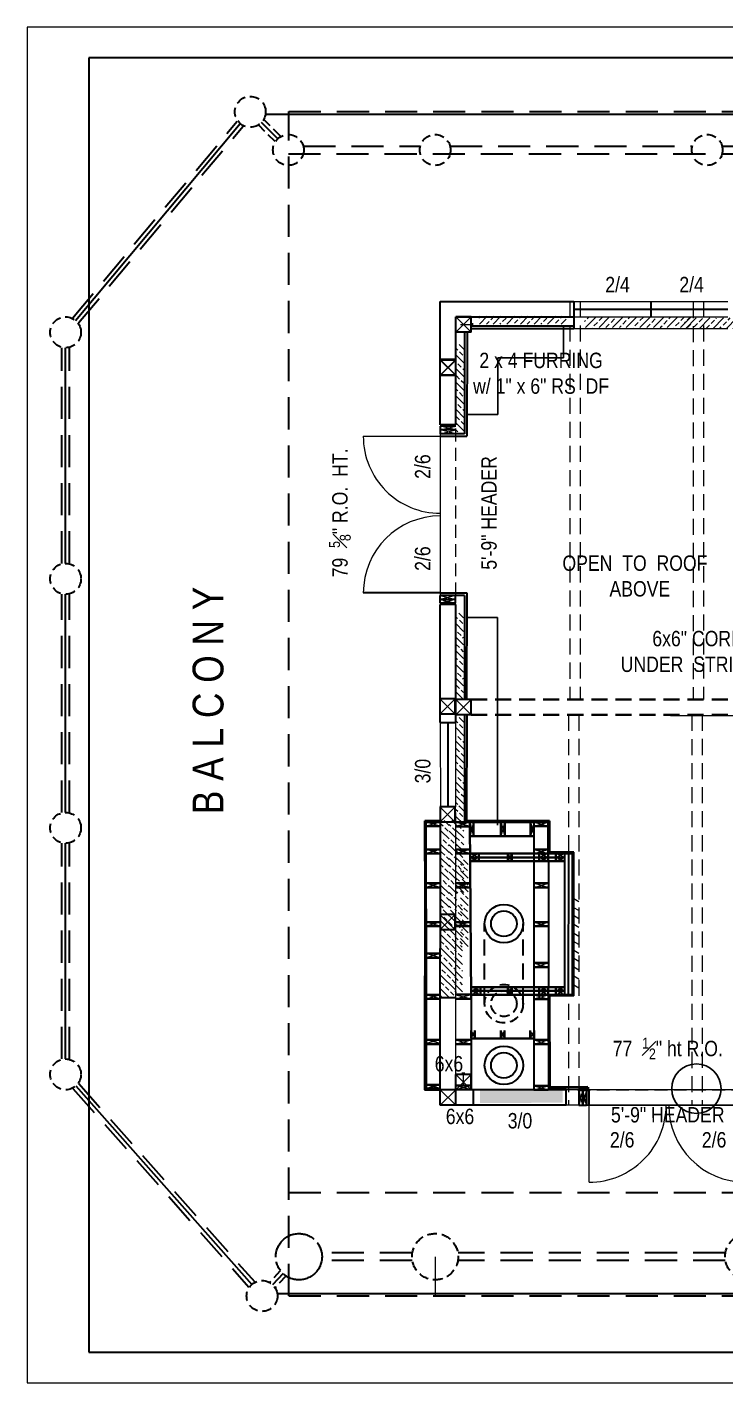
# Model space of a CAD drawing. Header units: inches. Extents: x 0 to 15350, y -6 to 2753.
# Drawn here: x 7123 to 7395, y 1246 to 1774 of the extents above; entities that cross this region are included whole.
import ezdxf

# ---------------------------------------------------------------- set-up
doc = ezdxf.new("R2010")
doc.units = ezdxf.units.IN
doc.header["$MEASUREMENT"] = 0
doc.linetypes.add('CENTER', pattern=[2, 1.25, -0.25, 0.25, -0.25])
doc.linetypes.add('HIDDEN', pattern=[0.375, 0.25, -0.125])
for name, color, linetype, lineweight in [('BUILT-INS', 36, 'Continuous', 25), ('DOORS', 7, 'Continuous', 60), ('EXISTING CEILING BEAMS', 255, 'HIDDEN', 20), ('MASONRY', 14, 'Continuous', 30), ('NEW  ROUIGH SAWN  BEAMS', 3, 'HIDDEN', 40), ('NEW FRAMING', 6, 'Continuous', 30), ('NEW FRAMMING', 6, 'Continuous', 30), ('ROOF', 7, 'HIDDEN', 30), ('STAMPED  CONC  FL', 1, 'Continuous', 20), ('WALL FRAMING', 9, 'CENTER', 30), ('WALLS', 7, 'Continuous', 30), ('WINDOWS', 5, 'Continuous', 30)]:
    doc.layers.add(name, color=color, linetype=linetype, lineweight=lineweight)
for name, color, linetype in [('TEXT', 7, 'Continuous'), ('TEXT80', 9, 'Continuous'), ('TITLE BLOCK', 7, 'Continuous')]:
    doc.layers.add(name, color=color, linetype=linetype)
doc.styles.add('ARCHENT', font='technical.ttf', dxfattribs={"height": 6})

msp = doc.modelspace()

# ---------------------------------------------------------------- hatches: boundary and pattern name
at = {"layer": 'NEW FRAMING', "linetype": 'Continuous', "lineweight": 9, "ltscale": 25}
h = msp.add_hatch(dxfattribs=at)
h.set_pattern_fill('ANSI33', color=256, scale=15, style=0)
h.set_pattern_definition([(45, (2360.5694, 394.9716), (-2.6516504, 2.6516504), []), (45, (2363.221, 394.9716), (-2.6516504, 2.6516504), [1.875, -0.9375])])
h.paths.add_polyline_path([(7298.59, 1661.13), (7298.59, 1658.13), (7332.59, 1658.13), (7332.59, 1661.13)])
h = msp.add_hatch(dxfattribs=at)
h.set_pattern_fill('ANSI33', color=256, scale=15, style=0)
h.set_pattern_definition([(45, (2404.787, 396.599), (-2.6516504, 2.6516504), []), (45, (2407.4385, 396.599), (-2.6516504, 2.6516504), [1.875, -0.9375])])
h.paths.add_polyline_path([(7381.8, 1659.76), (7339.8, 1659.76), (7339.8, 1656.76), (7381.8, 1656.76)])
h.paths.add_polyline_path([(7381.8, 1660.91), (7339.8, 1660.91), (7339.8, 1659.76), (7381.8, 1659.76)])
h = msp.add_hatch(dxfattribs=at)
h.set_pattern_fill('ANSI33', color=256, scale=15, style=0)
h.set_pattern_definition([(45, (2443.792, 396.166), (-2.6516504, 2.6516504), []), (45, (2446.4437, 396.166), (-2.6516504, 2.6516504), [1.875, -0.9375])])
h.paths.add_polyline_path([(7420.81, 1660.48), (7378.81, 1660.48), (7378.81, 1659.32), (7420.81, 1659.32)])
h.paths.add_polyline_path([(7401.34, 1656.32), (7401.34, 1659.32), (7378.81, 1659.32), (7378.81, 1656.32)])
h = msp.add_hatch(dxfattribs=at)
h.set_pattern_fill('ANSI33', color=256, scale=15, angle=90, style=0)
h.set_pattern_definition([(135, (8555.9147, -3321.868), (-2.6516504, -2.6516504), []), (135, (8555.9147, -3319.216), (-2.6516504, -2.6516504), [1.875, -0.9375])])
h.paths.add_polyline_path([(7289.76, 1616.15), (7292.76, 1616.15), (7292.76, 1650.15), (7289.76, 1650.15)])
h = msp.add_hatch(dxfattribs=at)
h.set_pattern_fill('ANSI33', color=256, scale=15, angle=90, style=0)
h.set_pattern_definition([(135, (8555.8597, -3426.424), (-2.6516504, -2.6516504), []), (135, (8555.8597, -3423.7724), (-2.6516504, -2.6516504), [1.875, -0.9375])])
h.paths.add_polyline_path([(7289.7, 1511.88), (7292.7, 1511.88), (7292.7, 1545.59), (7289.7, 1545.59)])
h = msp.add_hatch(dxfattribs=at)
h.set_pattern_fill('ANSI33', color=256, scale=15, angle=90, style=0)
h.set_pattern_definition([(135, (8555.89, -3467.057), (-2.6516504, -2.6516504), []), (135, (8555.89, -3464.4054), (-2.6516504, -2.6516504), [1.875, -0.9375])])
h.paths.add_polyline_path([(7289.73, 1470.96), (7292.73, 1470.96), (7292.73, 1504.96), (7289.73, 1504.96)])
h = msp.add_hatch(dxfattribs=at)
h.set_pattern_fill('ANSI33', color=256, scale=15, angle=90, style=0)
h.set_pattern_definition([(135, (8555.8656, -3501.5705), (-2.6516504, -2.6516504), []), (135, (8555.8656, -3498.919), (-2.6516504, -2.6516504), [1.875, -0.9375])])
h.paths.add_polyline_path([(7289.71, 1436.45), (7292.71, 1436.45), (7292.71, 1470.45), (7289.71, 1470.45)])
h = msp.add_hatch(dxfattribs=at)
h.set_pattern_fill('ANSI33', color=256, scale=15, angle=90, style=0)
h.set_pattern_definition([(135, (8550.1603, -3507.2784), (-2.6516504, -2.6516504), []), (135, (8550.1603, -3504.6267), (-2.6516504, -2.6516504), [1.875, -0.9375])])
h.paths.add_polyline_path([(7284, 1430.74), (7287, 1430.74), (7287, 1464.74), (7284, 1464.74)])
h = msp.add_hatch(dxfattribs=at)
h.set_pattern_fill('ANSI33', color=256, scale=15, angle=90, style=0)
h.set_pattern_definition([(135, (8553.1603, -3507.2784), (-2.6516504, -2.6516504), []), (135, (8553.1603, -3504.6267), (-2.6516504, -2.6516504), [1.875, -0.9375])])
h.paths.add_polyline_path([(7287, 1430.74), (7290, 1430.74), (7290, 1464.74), (7287, 1464.74)])
h = msp.add_hatch(dxfattribs=at)
h.set_pattern_fill('ANSI33', color=256, scale=15, angle=90, style=0)
h.set_pattern_definition([(135, (8557.6513, -3522.5793), (-2.6516504, -2.6516504), []), (135, (8557.6513, -3519.9276), (-2.6516504, -2.6516504), [1.875, -0.9375])])
h.paths.add_polyline_path([(7291.49, 1415.44), (7294.49, 1415.44), (7294.49, 1449.44), (7291.49, 1449.44)])
h = msp.add_hatch(dxfattribs=at)
h.set_pattern_fill('ANSI33', color=256, scale=15, angle=90, style=0)
h.set_pattern_definition([(135, (8555.451, -3540.247), (-2.6516504, -2.6516504), []), (135, (8555.451, -3537.5954), (-2.6516504, -2.6516504), [1.875, -0.9375])])
h.paths.add_polyline_path([(7289.29, 1397.77), (7292.29, 1397.77), (7292.29, 1431.77), (7289.29, 1431.77)])
h = msp.add_hatch(dxfattribs=at)
h.set_pattern_fill('ANSI33', color=256, scale=15, angle=90, style=0)
h.set_pattern_definition([(135, (8549.7513, -3541.9985), (-2.6516504, -2.6516504), []), (135, (8549.7513, -3539.347), (-2.6516504, -2.6516504), [1.875, -0.9375])])
h.paths.add_polyline_path([(7286.59, 1396.02), (7289.59, 1396.02), (7289.59, 1430.02), (7286.59, 1430.02)])
h.paths.add_polyline_path([(7283.59, 1396.02), (7286.59, 1396.02), (7286.59, 1430.02), (7283.59, 1430.02)])
at = {"layer": 'WALLS', "linetype": 'Continuous', "lineweight": 20, "ltscale": 20}
h = msp.add_hatch(dxfattribs=at)
h.set_pattern_fill('ZIGZAG', color=6, scale=10, style=0)
h.set_pattern_definition([(360, (7025.4292, 589.9291), (1.25, 1.25), [1.25, -1.25]), (90, (7026.6792, 589.9291), (-1.25, 1.25), [1.25, -1.25])])
h.paths.add_polyline_path([(7299.09, 1359.83), (7299.09, 1354.83), (7319.12, 1354.82), (7319.12, 1359.83)])
h.paths.add_polyline_path([(7183.06, 1359.84), (7183.06, 1354.84), (7183.11, 1354.84), (7183.11, 1359.84)])
h = msp.add_hatch(dxfattribs=at)
h.set_pattern_fill('ZIGZAG', color=6, scale=10, style=0)
h.set_pattern_definition([(360, (7037.6514, 589.9556), (1.25, 1.25), [1.25, -1.25]), (90, (7038.9014, 589.9556), (-1.25, 1.25), [1.25, -1.25])])
h.paths.add_polyline_path([(7195.29, 1359.86), (7195.29, 1354.86), (7195.33, 1354.86), (7195.33, 1359.86)])
h.paths.add_polyline_path([(7315.44, 1359.86), (7315.44, 1354.85), (7331.34, 1354.85), (7331.34, 1359.86)])

# ---------------------------------------------------------------- linework, layer by layer
at = {"layer": 'BUILT-INS', "ltscale": 20}
for p, q in [((7331.59, 1656.91), (7331.59, 1644.91)), ((7331.59, 1644.91), (7306.08, 1644.91)), ((7306.08, 1644.91), (7306.08, 1622.95)), ((7306.08, 1622.95), (7294, 1622.95)), ((7293.88, 1543.85), (7305.85, 1543.9)), ((7305.83, 1543.9), (7305.83, 1462.91))]:
    msp.add_line(p, q, dxfattribs=at)
at = {"layer": 'DOORS', "color": 6, "lineweight": 9, "ltscale": 15}
for p, q in [((7253.59, 1614.41), (7283.59, 1614.41)), ((7341.59, 1323.91), (7341.59, 1353.91))]:
    msp.add_line(p, q, dxfattribs=at)
at = {"layer": 'DOORS', "color": 6, "linetype": 'Continuous', "lineweight": 9, "ltscale": 25}
for centre, start, end in [((7283.59, 1614.41), 180, 270.0001), ((7283.59, 1553.41), 90.0001, 180), ((7341.59, 1353.91), 270, 0.0001), ((7402.59, 1353.91), 180.0001, 270)]:
    msp.add_arc(centre, 30, start, end, dxfattribs=at)
at = {"layer": 'EXISTING CEILING BEAMS', "linetype": 'HIDDEN', "ltscale": 25}
for p, q in [((7334.1, 1666.89), (7334.1, 1511.9)), ((7338.1, 1666.9), (7338.1, 1511.9)), ((7382.1, 1666.68), (7382.11, 1511.67)), ((7386.1, 1666.9), (7386.1, 1511.9)), ((7333.59, 1505.89), (7333.59, 1353.9)), ((7337.59, 1505.9), (7337.59, 1353.9)), ((7381.59, 1505.89), (7381.59, 1353.9)), ((7385.59, 1505.9), (7385.59, 1353.9))]:
    msp.add_line(p, q, dxfattribs=at)
at = {"layer": 'EXISTING CEILING BEAMS', "color": 6, "linetype": 'Continuous', "lineweight": 9, "ltscale": 25}
for p, q in [((7289.59, 1616.91), (7283.59, 1618.41)), ((7283.59, 1616.91), (7289.59, 1618.41)), ((7289.59, 1615.41), (7283.59, 1616.91)), ((7283.59, 1615.41), (7289.59, 1616.91)), ((7289.59, 1552.41), (7283.59, 1550.91)), ((7283.59, 1552.41), (7289.59, 1550.91)), ((7289.59, 1550.91), (7283.59, 1549.41)), ((7283.59, 1550.91), (7289.59, 1549.41)), ((7339.09, 1359.91), (7337.59, 1353.91)), ((7339.09, 1353.91), (7337.59, 1359.91)), ((7340.59, 1359.91), (7339.09, 1353.91)), ((7340.59, 1353.91), (7339.09, 1359.91))]:
    msp.add_line(p, q, dxfattribs=at)
at = {"layer": 'MASONRY', "color": 1, "linetype": 'Continuous', "lineweight": 9, "ltscale": 20}
for p, q in [((7337.6, 1433.14), (7335.6, 1434.3)), ((7337.61, 1426.55), (7335.52, 1427.75)), ((7337.6, 1429.68), (7335.6, 1430.83)), ((7337.6, 1423.09), (7335.6, 1424.25)), ((7337.6, 1419.63), (7335.6, 1420.78)), ((7337.61, 1416.5), (7335.51, 1417.7)), ((7337.62, 1409.9), (7335.59, 1411.07)), ((7337.61, 1413.03), (7335.61, 1414.19)), ((7337.59, 1406.45), (7335.59, 1407.61)), ((7337.59, 1402.99), (7335.59, 1404.14)), ((7337.59, 1399.53), (7335.59, 1400.68))]:
    msp.add_line(p, q, dxfattribs=at)
at = {"layer": 'MASONRY', "color": 6, "linetype": 'Continuous', "lineweight": 40, "ltscale": 15}
msp.add_line((7278.11, 1360.41), (7278.13, 1396.91), dxfattribs=at)
at = {"layer": 'NEW  ROUIGH SAWN  BEAMS', "color": 6, "linetype": 'HIDDEN', "lineweight": 20, "ltscale": 20}
for p, q in [((7289.59, 1552.41), (7289.59, 1618.41)), ((7337.09, 1359.91), (7403.09, 1359.91))]:
    msp.add_line(p, q, dxfattribs=at)
at = {"layer": 'NEW  ROUIGH SAWN  BEAMS', "color": 7, "linetype": 'HIDDEN', "ltscale": 25}
for p, q in [((7295.59, 1511.88), (7610.6, 1511.91)), ((7295.59, 1505.88), (7610.6, 1505.91))]:
    msp.add_line(p, q, dxfattribs=at)
at = {"layer": 'NEW FRAMING', "color": 6, "ltscale": 15}
for p, q in [((7294.06, 1654.91), (7293.99, 1614.4)), ((7289.59, 1618.41), (7283.59, 1618.41)), ((7289.59, 1616.91), (7283.59, 1616.91)), ((7289.59, 1615.41), (7283.59, 1615.41)), ((7293.09, 1615.41), (7289.59, 1615.41)), ((7289.59, 1552.41), (7283.59, 1552.41)), ((7293.08, 1552.41), (7289.59, 1552.41)), ((7289.59, 1550.91), (7283.59, 1550.91)), ((7289.59, 1549.41), (7283.59, 1549.41)), ((7293.88, 1505.88), (7293.86, 1464.7)), ((7335.58, 1396.44), (7335.65, 1452.4)), ((7332.08, 1396.9), (7332.15, 1451.9)), ((7333.58, 1396.9), (7333.65, 1451.9)), ((7335.08, 1396.9), (7335.15, 1451.9)), ((7337.59, 1359.91), (7337.59, 1353.91)), ((7339.09, 1359.91), (7339.09, 1353.91)), ((7340.59, 1359.91), (7340.59, 1353.91))]:
    msp.add_line(p, q, dxfattribs=at)
at = {"layer": 'NEW FRAMING', "ltscale": 15}
for p, q in [((7295.59, 1657.41), (7335.59, 1657.41)), ((7295.59, 1656.41), (7335.59, 1656.41)), ((7283.59, 1614.41), (7289.59, 1614.41)), ((7283.59, 1553.41), (7253.59, 1553.41)), ((7283.59, 1553.41), (7289.59, 1553.41)), ((7293.08, 1552.41), (7293.03, 1511.88)), ((7293.88, 1553.4), (7293.82, 1511.88)), ((7293.09, 1505.88), (7293.06, 1464.13)), ((7278.19, 1396.9), (7278.15, 1464.12)), ((7295.63, 1399.94), (7295.57, 1359.96)), ((7332.59, 1359.91), (7295.59, 1359.91)), ((7332.6, 1359.91), (7295.6, 1359.91))]:
    msp.add_line(p, q, dxfattribs=at)
at = {"layer": 'NEW FRAMING', "lineweight": 20, "ltscale": 15}
msp.add_line((7335.59, 1656.41), (7395.59, 1656.41), dxfattribs=at)
at = {"layer": 'NEW FRAMING', "color": 7, "ltscale": 15}
for p, q in [((7289.59, 1618.91), (7283.59, 1618.91)), ((7289.59, 1548.91), (7283.59, 1548.91))]:
    msp.add_line(p, q, dxfattribs=at)
at = {"layer": 'NEW FRAMING', "ltscale": 25}
for p, q in [((7289.59, 1614.41), (7294, 1614.4)), ((7289.59, 1553.41), (7293.88, 1553.42)), ((7289.59, 1553.41), (7293.88, 1553.4))]:
    msp.add_line(p, q, dxfattribs=at)
at = {"layer": 'NEW FRAMING', "color": 6, "linetype": 'Continuous', "lineweight": 40, "ltscale": 25}
for p, q in [((7277.63, 1464.7), (7277.61, 1448.9)), ((7326.14, 1464.7), (7326.15, 1452.4))]:
    msp.add_line(p, q, dxfattribs=at)
at = {"layer": 'NEW FRAMING', "linetype": 'Continuous', "lineweight": 40, "ltscale": 15}
for p, q in [((7278.14, 1464.12), (7283.61, 1464.13)), ((7278.15, 1462.59), (7283.6, 1462.59)), ((7325.65, 1464.1), (7289.6, 1464.13)), ((7295.09, 1464.09), (7295.62, 1395.31)), ((7296.56, 1464.18), (7296.56, 1458.67)), ((7307.2, 1464.2), (7307.21, 1458.64)), ((7308.7, 1464.2), (7308.7, 1458.64)), ((7318.7, 1464.18), (7318.7, 1458.68)), ((7325.65, 1462.59), (7320.2, 1462.59)), ((7325.65, 1464.12), (7325.64, 1448.9)), ((7289.59, 1462.49), (7295.08, 1462.49)), ((7320.18, 1458.67), (7295.1, 1458.73)), ((7278.12, 1453.55), (7283.59, 1453.55)), ((7289.6, 1453.55), (7295.06, 1453.55)), ((7325.64, 1453.55), (7320.17, 1453.55)), ((7278.12, 1451.9), (7283.6, 1451.91)), ((7289.6, 1451.9), (7295.08, 1451.91)), ((7335.13, 1451.9), (7295.08, 1451.91)), ((7295.11, 1450.4), (7298.61, 1450.4)), ((7298.61, 1451.9), (7298.61, 1448.9)), ((7309.93, 1451.91), (7309.93, 1448.9)), ((7311.43, 1451.91), (7311.43, 1448.9)), ((7325.64, 1451.9), (7320.15, 1451.91)), ((7322.15, 1451.89), (7322.15, 1450.4)), ((7322.15, 1450.39), (7322.15, 1448.9)), ((7328.64, 1451.89), (7328.64, 1450.4)), ((7328.64, 1450.39), (7328.64, 1448.9)), ((7278.01, 1438.74), (7283.5, 1438.75)), ((7278.03, 1440.34), (7283.5, 1440.35)), ((7289.49, 1438.74), (7294.98, 1438.74)), ((7289.51, 1440.34), (7294.98, 1440.34)), ((7325.73, 1440.34), (7320.26, 1440.34)), ((7325.75, 1438.74), (7320.26, 1438.74)), ((7278.09, 1425.24), (7283.57, 1425.25)), ((7278.09, 1423.59), (7283.58, 1423.6)), ((7289.57, 1425.24), (7295.04, 1425.24)), ((7289.57, 1423.59), (7295.06, 1423.6)), ((7325.66, 1423.59), (7320.17, 1423.6)), ((7325.66, 1425.24), (7320.19, 1425.24)), ((7278.12, 1412.97), (7283.59, 1412.97)), ((7278.12, 1411.32), (7283.61, 1411.33)), ((7325.65, 1407.64), (7320.15, 1407.64)), ((7325.65, 1409.29), (7320.17, 1409.29)), ((7299.2, 1396.94), (7299.2, 1399.94)), ((7309.92, 1396.91), (7309.92, 1399.93)), ((7311.42, 1396.91), (7311.42, 1399.92)), ((7322.14, 1398.42), (7322.14, 1399.91)), ((7325.68, 1398.42), (7325.69, 1399.91)), ((7328.59, 1398.41), (7328.59, 1399.91)), ((7278.11, 1395.36), (7283.58, 1395.37)), ((7278.13, 1396.91), (7283.61, 1396.91)), ((7295.62, 1395.31), (7289.59, 1395.32)), ((7295.62, 1396.96), (7289.61, 1396.97)), ((7332.06, 1398.41), (7295.69, 1398.44)), ((7335.06, 1396.9), (7295.69, 1396.94)), ((7295.7, 1398.44), (7299.2, 1398.44)), ((7325.63, 1396.91), (7320.14, 1396.91)), ((7325.63, 1395.26), (7320.16, 1395.26)), ((7322.14, 1396.92), (7322.14, 1398.41)), ((7325.68, 1396.92), (7325.68, 1398.41)), ((7328.58, 1398.4), (7332.08, 1398.4)), ((7328.59, 1396.91), (7328.59, 1398.4)), ((7283.59, 1379.37), (7278.16, 1379.37)), ((7295.63, 1379.36), (7289.61, 1379.37)), ((7295.6, 1382.96), (7295.6, 1379.95)), ((7320.16, 1379.9), (7295.67, 1379.93)), ((7297.1, 1382.96), (7297.1, 1379.95)), ((7307.13, 1382.94), (7307.13, 1379.93)), ((7308.63, 1382.94), (7308.63, 1379.93)), ((7318.67, 1382.94), (7318.67, 1379.93)), ((7325.62, 1379.36), (7320.16, 1379.37)), ((7320.17, 1382.94), (7320.17, 1379.93)), ((7283.59, 1377.72), (7278.12, 1377.72)), ((7295.6, 1377.71), (7289.58, 1377.72)), ((7325.58, 1377.71), (7320.16, 1377.72)), ((7278.11, 1360.41), (7283.67, 1360.42)), ((7278.18, 1361.89), (7283.6, 1361.89)), ((7295.61, 1361.6), (7289.6, 1361.61)), ((7325.57, 1359.91), (7320.08, 1359.92)), ((7325.78, 1361.39), (7320.16, 1361.39))]:
    msp.add_line(p, q, dxfattribs=at)
at = {"layer": 'NEW FRAMING', "color": 6, "linetype": 'Continuous', "lineweight": 40, "ltscale": 15}
for p, q in [((7326.16, 1464.7), (7293.86, 1464.7)), ((7325.74, 1448.85), (7295.11, 1448.9)), ((7332.15, 1450.4), (7295.7, 1450.4)), ((7332.14, 1448.9), (7295.7, 1448.9)), ((7329.13, 1450.4), (7332.15, 1450.4)), ((7332.06, 1399.9), (7295.7, 1399.94)), ((7277.5, 1359.91), (7283.59, 1359.92))]:
    msp.add_line(p, q, dxfattribs=at)
at = {"layer": 'NEW FRAMING', "color": 6, "lineweight": 50, "ltscale": 15}
for p, q in [((7341.09, 1360.88), (7326.28, 1360.85)), ((7341.59, 1359.91), (7337.96, 1359.9))]:
    msp.add_line(p, q, dxfattribs=at)
at = {"layer": 'NEW FRAMING', "color": 6, "lineweight": 50, "ltscale": 25}
msp.add_line((7341.09, 1359.91), (7341.09, 1360.88), dxfattribs=at)
at = {"layer": 'NEW FRAMMING', "color": 6, "linetype": 'Continuous', "ltscale": 25}
for p, q in [((7293.09, 1654.91), (7293.09, 1615.41)), ((7283.59, 1359.92), (7283.63, 1470.14)), ((7320.16, 1359.92), (7320.18, 1464.1))]:
    msp.add_line(p, q, dxfattribs=at)
at = {"layer": 'NEW FRAMMING', "linetype": 'Continuous', "lineweight": 9, "ltscale": 25}
for p, q in [((7283.59, 1464.14), (7278.15, 1462.59)), ((7283.6, 1462.59), (7278.15, 1464.12)), ((7295.08, 1462.49), (7289.59, 1464.14)), ((7295.08, 1464.09), (7289.59, 1462.49)), ((7320.2, 1462.59), (7325.65, 1464.12)), ((7320.21, 1464.14), (7325.65, 1462.59)), ((7283.6, 1451.91), (7278.12, 1453.55)), ((7283.6, 1453.51), (7278.12, 1451.9)), ((7295.08, 1451.91), (7289.6, 1453.55)), ((7295.08, 1453.51), (7289.6, 1451.9)), ((7320.15, 1451.91), (7325.64, 1453.55)), ((7320.15, 1453.51), (7325.64, 1451.9)), ((7283.5, 1438.75), (7278.01, 1440.39)), ((7283.5, 1440.35), (7278.01, 1438.74)), ((7294.98, 1438.74), (7289.49, 1440.39)), ((7294.98, 1440.34), (7289.49, 1438.74)), ((7320.26, 1438.74), (7325.75, 1440.39)), ((7320.26, 1440.34), (7325.75, 1438.74)), ((7283.58, 1423.6), (7278.09, 1425.24)), ((7283.58, 1425.2), (7278.09, 1423.59)), ((7295.06, 1423.6), (7289.57, 1425.24)), ((7295.06, 1425.2), (7289.57, 1423.59)), ((7320.17, 1423.6), (7325.66, 1425.24)), ((7320.17, 1425.2), (7325.66, 1423.59)), ((7283.61, 1411.33), (7278.12, 1412.97)), ((7283.61, 1412.93), (7278.12, 1411.32)), ((7320.15, 1407.64), (7325.65, 1409.29)), ((7320.16, 1409.24), (7325.65, 1407.64)), ((7283.61, 1396.91), (7278.13, 1395.26)), ((7283.61, 1395.31), (7278.13, 1396.91)), ((7289.59, 1395.32), (7295.62, 1396.96)), ((7289.59, 1396.92), (7295.62, 1395.31)), ((7320.14, 1396.91), (7325.63, 1395.26)), ((7320.14, 1395.31), (7325.63, 1396.91)), ((7283.61, 1379.37), (7278.11, 1377.89)), ((7283.61, 1377.89), (7278.18, 1379.37)), ((7289.58, 1377.72), (7295.6, 1379.36)), ((7289.58, 1379.32), (7295.6, 1377.71)), ((7320.16, 1379.37), (7325.58, 1377.71)), ((7320.16, 1377.72), (7325.58, 1379.36)), ((7283.61, 1361.89), (7278.11, 1360.41)), ((7283.61, 1360.41), (7278.18, 1361.89)), ((7289.59, 1359.96), (7295.61, 1361.6)), ((7289.59, 1361.56), (7295.61, 1359.96)), ((7320.15, 1359.91), (7325.58, 1361.39)), ((7320.15, 1361.39), (7325.78, 1359.91))]:
    msp.add_line(p, q, dxfattribs=at)
at = {"layer": 'NEW FRAMMING', "color": 6, "linetype": 'HIDDEN', "ltscale": 25}
for p, q in [((7300.85, 1393.45), (7300.87, 1424.58)), ((7315.86, 1393.43), (7315.87, 1424.58))]:
    msp.add_line(p, q, dxfattribs=at)
at = {"layer": 'ROOF', "linetype": 'HIDDEN', "ltscale": 50}
for p, q in [((7140.29, 1660.47), (7204.5, 1737.16)), ((7224.59, 1740.91), (7787.59, 1740.91)), ((7142.59, 1658.55), (7206.8, 1735.24)), ((7220.25, 1730.25), (7213.89, 1736.61)), ((7230.21, 1727.41), (7275.78, 1727.41)), ((7287.4, 1727.41), (7381.78, 1727.41)), ((7393.4, 1727.41), (7503.78, 1727.41)), ((7224.4, 1724.41), (7735.78, 1724.41)), ((7136.09, 1564.91), (7136.09, 1648.91)), ((7139.09, 1564.91), (7139.09, 1648.91)), ((7136.09, 1467.91), (7136.09, 1552.91)), ((7139.09, 1467.91), (7139.09, 1552.91)), ((7224.59, 1319.91), (7787.59, 1319.91)), ((7272.59, 1296.41), (7237.51, 1296.41)), ((7394.59, 1296.41), (7290.59, 1296.41)), ((7272.59, 1293.41), (7237.51, 1293.41)), ((7394.59, 1293.41), (7290.59, 1293.41))]:
    msp.add_line(p, q, dxfattribs=at)
at = {"layer": 'ROOF', "linetype": 'HIDDEN', "ltscale": 15}
for p, q in [((7221.31, 1731.31), (7214.95, 1737.68)), ((7219.19, 1729.19), (7212.83, 1735.55))]:
    msp.add_line(p, q, dxfattribs=at)
at = {"layer": 'ROOF', "linetype": 'Continuous', "ltscale": 50}
for p, q in [((7215.55, 1739.91), (7757.59, 1739.91)), ((7141.44, 1659.51), (7205.65, 1736.2)), ((7137.59, 1564.91), (7137.59, 1648.91)), ((7137.59, 1467.91), (7137.59, 1552.91)), ((7220.04, 1280.61), (7757.59, 1280.61))]:
    msp.add_line(p, q, dxfattribs=at)
at = {"layer": 'ROOF', "color": 7, "linetype": 'HIDDEN', "ltscale": 50}
for p, q in [((7224.59, 1279.61), (7224.59, 1740.91)), ((7136.09, 1371.91), (7136.09, 1455.91)), ((7139.09, 1371.91), (7139.09, 1455.91)), ((7142.7, 1362.42), (7211.27, 1285.09)), ((7140.45, 1360.43), (7209.02, 1283.1)), ((7224.59, 1279.61), (7787.59, 1279.61))]:
    msp.add_line(p, q, dxfattribs=at)
at = {"layer": 'ROOF', "color": 7, "linetype": 'Continuous', "ltscale": 50}
for p, q in [((7137.59, 1371.91), (7137.59, 1455.91)), ((7141.57, 1361.42), (7210.15, 1284.1))]:
    msp.add_line(p, q, dxfattribs=at)
at = {"layer": 'ROOF', "color": 7, "linetype": 'HIDDEN', "ltscale": 15}
for p, q in [((7221.25, 1289.38), (7217.14, 1285.01)), ((7223.44, 1287.32), (7219.33, 1282.95))]:
    msp.add_line(p, q, dxfattribs=at)
at = {"layer": 'ROOF', "color": 7, "linetype": 'Continuous', "ltscale": 150}
msp.add_line((7222.35, 1288.35), (7218.24, 1283.98), dxfattribs=at)
at = {"layer": 'ROOF', "ltscale": 15}
for centre, radius in [((7209.55, 1740.76), 6), ((7224.4, 1725.91), 6), ((7281.59, 1725.91), 6), ((7387.59, 1725.91), 6), ((7137.59, 1654.91), 6), ((7137.59, 1558.91), 6), ((7137.59, 1461.91), 6), ((7137.59, 1365.91), 6), ((7228.51, 1294.91), 9), ((7281.59, 1294.91), 9), ((7403.59, 1294.91), 9), ((7214.13, 1279.61), 6)]:
    msp.add_circle(centre, radius, dxfattribs=at)
at = {"layer": 'STAMPED  CONC  FL', "ltscale": 15}
msp.add_line((7373.24, 1505.67), (7427.68, 1505.67), dxfattribs=at)
at = {"layer": 'TEXT', "color": 6, "linetype": 'Continuous', "lineweight": 30, "ltscale": 15}
for centre, radius in [((7308.37, 1424.58), 7.5), ((7308.38, 1424.58), 5), ((7308.37, 1369.43), 7.5), ((7308.37, 1369.43), 5)]:
    msp.add_circle(centre, radius, dxfattribs=at)
at = {"layer": 'TEXT', "color": 6, "linetype": 'HIDDEN', "lineweight": 30, "ltscale": 15}
for radius in [7.5, 5]:
    msp.add_circle((7308.36, 1393.44), radius, dxfattribs=at)
at = {"layer": 'TEXT', "color": 9, "linetype": 'Continuous', "ltscale": 15}
msp.add_circle((7383.4, 1360.34), 9.63, dxfattribs=at)
at = {"layer": 'TITLE BLOCK', "color": 7, "linetype": 'Continuous', "lineweight": 0, "ltscale": 0.5}
for p, q in [((7938.58, 1773.76), (7122.59, 1773.76)), ((7122.59, 1773.76), (7122.59, 1245.77)), ((7122.59, 1245.77), (7938.58, 1245.77))]:
    msp.add_line(p, q, dxfattribs=at)
at = {"layer": 'TITLE BLOCK', "color": 7, "linetype": 'Continuous', "lineweight": 30, "ltscale": 0.5}
for p, q in [((7146.59, 1761.76), (7146.59, 1257.77)), ((7926.58, 1761.76), (7146.59, 1761.76)), ((7146.59, 1257.77), (7926.58, 1257.77))]:
    msp.add_line(p, q, dxfattribs=at)
at = {"layer": 'WALL FRAMING', "color": 7, "ltscale": 15}
msp.add_line((7295.59, 1660.91), (7289.59, 1660.91), dxfattribs=at)
at = {"layer": 'WALL FRAMING', "ltscale": 15}
for p, q in [((7289.59, 1654.91), (7289.59, 1660.91)), ((7295.59, 1660.91), (7289.59, 1660.91)), ((7295.59, 1654.91), (7295.59, 1660.91)), ((7295.59, 1654.91), (7289.59, 1654.91)), ((7289.59, 1644.28), (7283.59, 1644.28)), ((7289.59, 1644.11), (7283.59, 1644.11)), ((7289.59, 1644.11), (7283.59, 1644.11)), ((7289.59, 1638.28), (7289.59, 1644.28)), ((7289.59, 1638.11), (7289.59, 1644.11)), ((7289.59, 1638.11), (7289.59, 1644.11)), ((7289.59, 1638.28), (7283.59, 1638.28)), ((7289.59, 1638.11), (7283.59, 1638.11)), ((7289.59, 1638.11), (7283.59, 1638.11)), ((7224.59, 1504.85), (7224.59, 1510.85)), ((7289.38, 1512.14), (7283.38, 1512.14)), ((7289.38, 1506.14), (7289.38, 1512.14)), ((7289.38, 1506.14), (7283.38, 1506.14)), ((7283.6, 1502.98), (7289.6, 1502.98)), ((7289.38, 1428.15), (7283.38, 1428.15)), ((7289.38, 1422.15), (7289.38, 1428.15)), ((7289.38, 1422.15), (7283.38, 1422.15)), ((7283.59, 1395.91), (7289.59, 1395.91)), ((7289.59, 1359.91), (7289.59, 1365.91)), ((7295.59, 1365.91), (7289.59, 1365.91)), ((7295.59, 1359.91), (7295.59, 1365.91)), ((7283.59, 1353.91), (7283.59, 1359.91)), ((7289.59, 1359.91), (7283.59, 1359.91)), ((7296.59, 1359.91), (7289.59, 1359.91)), ((7295.59, 1359.91), (7289.59, 1359.91)), ((7289.59, 1353.91), (7289.59, 1359.91)), ((7296.59, 1353.91), (7296.59, 1359.91)), ((7296.59, 1353.91), (7296.59, 1359.91)), ((7332.59, 1353.91), (7332.59, 1359.91)), ((7332.59, 1353.91), (7332.59, 1359.91)), ((7296.59, 1353.91), (7283.59, 1353.91)), ((7290.59, 1353.91), (7283.59, 1353.91)), ((7289.59, 1353.91), (7283.59, 1353.91))]:
    msp.add_line(p, q, dxfattribs=at)
at = {"layer": 'WALL FRAMING', "color": 9, "linetype": 'Continuous', "lineweight": 9, "ltscale": 150}
for p, q in [((7291.48, 1657.93), (7296.17, 1657.93)), ((7296.17, 1658.52), (7296.17, 1657.93)), ((7296.17, 1657.93), (7296.17, 1657.34))]:
    msp.add_line(p, q, dxfattribs=at)
at = {"layer": 'WALL FRAMING', "color": 7, "linetype": 'Continuous', "lineweight": 9, "ltscale": 150}
for p, q in [((7291.48, 1657.93), (7296.17, 1657.93)), ((7296.17, 1658.52), (7296.17, 1657.93)), ((7296.17, 1657.93), (7296.17, 1657.34)), ((7292, 1366.49), (7292.59, 1366.49)), ((7292.59, 1361.8), (7292.59, 1366.49)), ((7292.59, 1366.49), (7293.18, 1366.49))]:
    msp.add_line(p, q, dxfattribs=at)
at = {"layer": 'WALL FRAMING', "color": 6, "linetype": 'Continuous', "lineweight": 30, "ltscale": 25}
for p, q in [((7283.59, 1618.41), (7283.59, 1615.41)), ((7283.59, 1549.41), (7283.59, 1552.41)), ((7289.58, 1549.41), (7289.58, 1552.41)), ((7340.59, 1359.9), (7337.59, 1359.9)), ((7337.59, 1353.91), (7340.59, 1353.91))]:
    msp.add_line(p, q, dxfattribs=at)
at = {"layer": 'WALL FRAMING', "color": 6, "ltscale": 15}
for p, q in [((7295.59, 1511.88), (7289.59, 1511.88)), ((7295.59, 1511.88), (7289.59, 1511.88)), ((7295.59, 1505.88), (7289.59, 1505.88)), ((7295.59, 1505.88), (7289.59, 1505.88)), ((7289.38, 1470.14), (7283.38, 1470.14)), ((7289.38, 1464.14), (7289.38, 1470.14)), ((7289.38, 1464.14), (7283.38, 1464.14)), ((7283.59, 1395.91), (7289.59, 1395.91)), ((7341.59, 1353.91), (7341.59, 1359.91))]:
    msp.add_line(p, q, dxfattribs=at)
at = {"layer": 'WALL FRAMING', "color": 6, "linetype": 'Continuous', "lineweight": 9, "ltscale": 15}
for p, q in [((7289.59, 1511.88), (7295.59, 1505.88)), ((7289.59, 1505.88), (7295.59, 1511.88)), ((7289.59, 1511.88), (7295.59, 1505.88)), ((7289.59, 1505.88), (7295.59, 1511.88))]:
    msp.add_line(p, q, dxfattribs=at)
at = {"layer": 'WALL FRAMING', "color": 6, "linetype": 'Continuous', "lineweight": 30, "ltscale": 15}
msp.add_line((7289.59, 1505.88), (7289.59, 1511.88), dxfattribs=at)
at = {"layer": 'WALL FRAMING', "color": 6, "linetype": 'Continuous', "ltscale": 15}
for p, q in [((7289.59, 1505.88), (7289.59, 1511.88)), ((7295.59, 1505.88), (7295.59, 1511.88))]:
    msp.add_line(p, q, dxfattribs=at)
at = {"layer": 'WALL FRAMING', "color": 6, "linetype": 'Continuous', "lineweight": 9, "ltscale": 25}
for p, q in [((7295.06, 1464.16), (7296.56, 1458.6)), ((7296.56, 1464.16), (7295.07, 1458.6)), ((7307.2, 1464.2), (7308.7, 1458.64)), ((7308.7, 1464.2), (7307.21, 1458.64)), ((7318.7, 1464.18), (7320.18, 1458.67)), ((7320.19, 1464.17), (7318.71, 1458.68)), ((7298.61, 1450.4), (7295.1, 1451.9)), ((7298.61, 1451.9), (7295.1, 1450.4)), ((7298.61, 1448.9), (7295.11, 1450.4)), ((7298.61, 1450.4), (7295.11, 1448.9)), ((7311.43, 1451.91), (7309.93, 1448.9)), ((7309.93, 1451.91), (7311.43, 1448.9)), ((7325.64, 1450.4), (7322.14, 1451.9)), ((7325.64, 1451.9), (7322.14, 1450.4)), ((7325.64, 1448.9), (7322.14, 1450.4)), ((7325.64, 1450.4), (7322.14, 1448.9)), ((7332.15, 1450.4), (7328.63, 1451.9)), ((7332.15, 1451.9), (7328.63, 1450.4)), ((7332.13, 1448.9), (7328.63, 1450.4)), ((7332.15, 1450.4), (7328.63, 1448.9)), ((7299.2, 1399.94), (7295.7, 1398.44)), ((7299.2, 1398.44), (7295.7, 1399.94)), ((7311.42, 1396.91), (7309.92, 1399.93)), ((7309.92, 1396.91), (7311.42, 1399.92)), ((7325.63, 1399.91), (7322.13, 1398.41)), ((7325.63, 1398.41), (7322.13, 1399.91)), ((7332.08, 1398.4), (7328.58, 1399.91)), ((7332.08, 1399.9), (7328.58, 1398.41)), ((7299.2, 1398.44), (7295.69, 1396.94)), ((7299.2, 1396.94), (7295.69, 1398.44)), ((7325.63, 1398.41), (7322.13, 1396.91)), ((7325.63, 1396.91), (7322.13, 1398.41)), ((7332.08, 1398.4), (7328.58, 1396.9)), ((7332.08, 1396.9), (7328.58, 1398.4)), ((7297.1, 1382.96), (7295.6, 1379.95)), ((7295.6, 1382.96), (7297.1, 1379.95)), ((7308.63, 1382.94), (7307.13, 1379.93)), ((7307.13, 1382.94), (7308.63, 1379.93)), ((7320.17, 1382.94), (7318.67, 1379.93)), ((7318.67, 1382.94), (7320.17, 1379.93))]:
    msp.add_line(p, q, dxfattribs=at)
at = {"layer": 'WALL FRAMING', "linetype": 'Continuous', "ltscale": 15}
for p, q in [((7332.59, 1359.91), (7289.59, 1359.91)), ((7332.6, 1359.91), (7289.6, 1359.91))]:
    msp.add_line(p, q, dxfattribs=at)
at = {"layer": 'WALL FRAMING', "color": 9, "ltscale": 15}
msp.add_line((7290.59, 1353.91), (7283.59, 1353.91), dxfattribs=at)
at = {"layer": 'WALL FRAMING', "color": 9, "lineweight": 9, "ltscale": 15}
msp.add_line((7281.59, 1294.91), (7281.59, 1279.91), dxfattribs=at)
at = {"layer": 'WALL FRAMING', "color": 9, "ltscale": 15}
msp.add_circle((7228.51, 1294.91), 9, dxfattribs=at)
at = {"layer": 'WALLS', "ltscale": 15}
for p, q in [((7283.59, 1618.91), (7283.59, 1666.91)), ((7283.59, 1666.91), (7335.59, 1666.91)), ((7335.59, 1666.91), (7335.59, 1660.91)), ((7365.59, 1666.91), (7365.59, 1660.91)), ((7289.59, 1618.91), (7289.59, 1660.91)), ((7289.59, 1660.91), (7335.59, 1660.91)), ((7289.59, 1654.91), (7289.59, 1660.91)), ((7295.59, 1654.91), (7295.59, 1660.91)), ((7295.59, 1654.91), (7289.59, 1654.91)), ((7283.59, 1510.85), (7283.59, 1548.91)), ((7289.59, 1510.85), (7289.59, 1548.91)), ((7283.59, 1502.98), (7283.59, 1510.85)), ((7289.6, 1502.98), (7289.59, 1510.85)), ((7332.59, 1353.91), (7283.59, 1353.91))]:
    msp.add_line(p, q, dxfattribs=at)
at = {"layer": 'WALLS', "lineweight": 20, "ltscale": 15}
for p, q in [((7335.59, 1666.91), (7395.59, 1666.91)), ((7335.59, 1660.91), (7395.59, 1660.91)), ((7289.6, 1470.14), (7289.6, 1502.98)), ((7402.59, 1359.91), (7332.59, 1359.91)), ((7402.59, 1353.91), (7332.59, 1353.91))]:
    msp.add_line(p, q, dxfattribs=at)
at = {"layer": 'WALLS', "color": 7, "linetype": 'Continuous', "lineweight": 9, "ltscale": 15}
for p, q in [((7289.59, 1660.91), (7295.59, 1654.91)), ((7289.59, 1654.91), (7295.59, 1660.91))]:
    msp.add_line(p, q, dxfattribs=at)
at = {"layer": 'WALLS', "linetype": 'Continuous', "lineweight": 9, "ltscale": 15}
for p, q in [((7289.59, 1660.91), (7295.59, 1654.91)), ((7289.59, 1654.91), (7295.59, 1660.91)), ((7283.59, 1644.28), (7289.59, 1638.28)), ((7283.59, 1638.28), (7289.59, 1644.28)), ((7283.59, 1644.11), (7289.59, 1638.11)), ((7283.59, 1638.11), (7289.59, 1644.11)), ((7283.59, 1644.11), (7289.59, 1638.11)), ((7283.59, 1638.11), (7289.59, 1644.11)), ((7283.38, 1512.14), (7289.38, 1506.14)), ((7283.38, 1506.14), (7289.38, 1512.14)), ((7283.38, 1428.15), (7289.38, 1422.15)), ((7283.38, 1422.15), (7289.38, 1428.15)), ((7289.59, 1365.91), (7295.59, 1359.91)), ((7289.59, 1359.91), (7295.59, 1365.91)), ((7283.59, 1359.91), (7289.59, 1353.91)), ((7283.59, 1353.91), (7289.59, 1359.91))]:
    msp.add_line(p, q, dxfattribs=at)
at = {"layer": 'WALLS', "color": 6, "ltscale": 15}
for p, q in [((7335.59, 1660.91), (7335.59, 1656.41)), ((7283.63, 1464.7), (7277.63, 1464.7)), ((7335.63, 1452.4), (7326.15, 1452.4)), ((7335.58, 1396.44), (7326.17, 1396.44))]:
    msp.add_line(p, q, dxfattribs=at)
at = {"layer": 'WALLS', "color": 6, "lineweight": 20, "ltscale": 15}
for p, q in [((7283.59, 1615.41), (7283.59, 1552.41)), ((7289.59, 1359.91), (7289.6, 1467.91)), ((7340.59, 1353.91), (7403.59, 1353.91))]:
    msp.add_line(p, q, dxfattribs=at)
at = {"layer": 'WALLS', "color": 7, "lineweight": 20, "ltscale": 15}
msp.add_line((7283.6, 1502.98), (7283.63, 1467.91), dxfattribs=at)
at = {"layer": 'WALLS', "color": 6, "linetype": 'Continuous', "lineweight": 9, "ltscale": 15}
for p, q in [((7283.38, 1470.14), (7289.38, 1464.14)), ((7283.38, 1464.14), (7289.38, 1470.14))]:
    msp.add_line(p, q, dxfattribs=at)
at = {"layer": 'WALLS', "color": 6, "linetype": 'Continuous', "lineweight": 30, "ltscale": 25}
for p, q in [((7277.61, 1448.9), (7277.5, 1359.91)), ((7325.74, 1448.85), (7325.7, 1400.4)), ((7325.67, 1396.91), (7325.78, 1359.91)), ((7326.17, 1396.44), (7326.28, 1360.85))]:
    msp.add_line(p, q, dxfattribs=at)
at = {"layer": 'WINDOWS', "color": 5, "ltscale": 15}
for p, q in [((7335.59, 1663.91), (7365.59, 1663.91)), ((7365.59, 1663.91), (7395.59, 1663.91))]:
    msp.add_line(p, q, dxfattribs=at)
at = {"layer": 'WINDOWS', "ltscale": 15}
msp.add_line((7286.6, 1470.14), (7286.6, 1502.98), dxfattribs=at)

# ---------------------------------------------------------------- texts
at = {"layer": 'TEXT80', "color": 9, "width": 360.0625, "attachment_point": 5, "style": 'ARCHENT'}
for s, insert, char_height, rotation in [('{\\C7;2/4}', (7352.66, 1673.46), 6, 0.0328), ('{\\C7;2/4}', (7381.52, 1673.46), 6, 0.0328), ('{\\C7;OPEN  TO  ROOF\\P  ABOVE }', (7359.44, 1559.97), 6, 0.0328), ('{\\C7;B A L C O N Y}', (7193.18, 1511.54), 12, 90.0328), ('{\\C6;6x6" CORBEL\\C7;\\P\\C6;UNDER  STRINGERS\\C7; }', (7388.06, 1530.6), 6, 0.0328), ('{\\C7;3/0}', (7276.78, 1484.02), 6, 90.0328), ('{\\C7;6x6}', (7286.97, 1370.01), 6, 0.0328), ('{\\C7;6x6}', (7291.28, 1349.5), 6, 0.0328), ('{\\C7;3/0}', (7314.65, 1347.82), 6, 0.0328)]:
    msp.add_mtext(s, dxfattribs=dict(at, insert=insert, char_height=char_height, rotation=rotation))
at = {"layer": 'TEXT80', "color": 6, "char_height": 6, "width": 360.0625, "attachment_point": 5, "style": 'ARCHENT'}
for s, insert, rotation in [('2 x 4 FURRING\\Pw/ 1" x 6" RS  DF', (7322.87, 1638.92), 0.0328), ('\\A1;{\\C3;\\P}79  {\\H0.7x;\\S5#8;}" R.O.  HT.', (7239.48, 1584.56), 90.0328), ('2/6', (7276.76, 1602.61), 90.0328), ('{\\C3;\\P}5\'-9" HEADER', (7297.59, 1584.56), 90.0328), ('2/6', (7276.76, 1566.78), 90.0328), ('\\A1;{\\C3;\\P}77  {\\H0.7x;\\S1#2;}" ht R.O.', (7372.23, 1380.99), 0.0328), ('{\\C3;\\P}5\'-9" HEADER', (7372.23, 1355.14), 0.0328), ('{\\C3;\\P}5\'-9" HEADER', (7372.23, 1355.14), 0.0328), ('2/6', (7354.47, 1340.39), 0.0328), ('2/6', (7390.29, 1340.39), 0.0328)]:
    msp.add_mtext(s, dxfattribs=dict(at, insert=insert, rotation=rotation))

doc.saveas('drawing.dxf')
